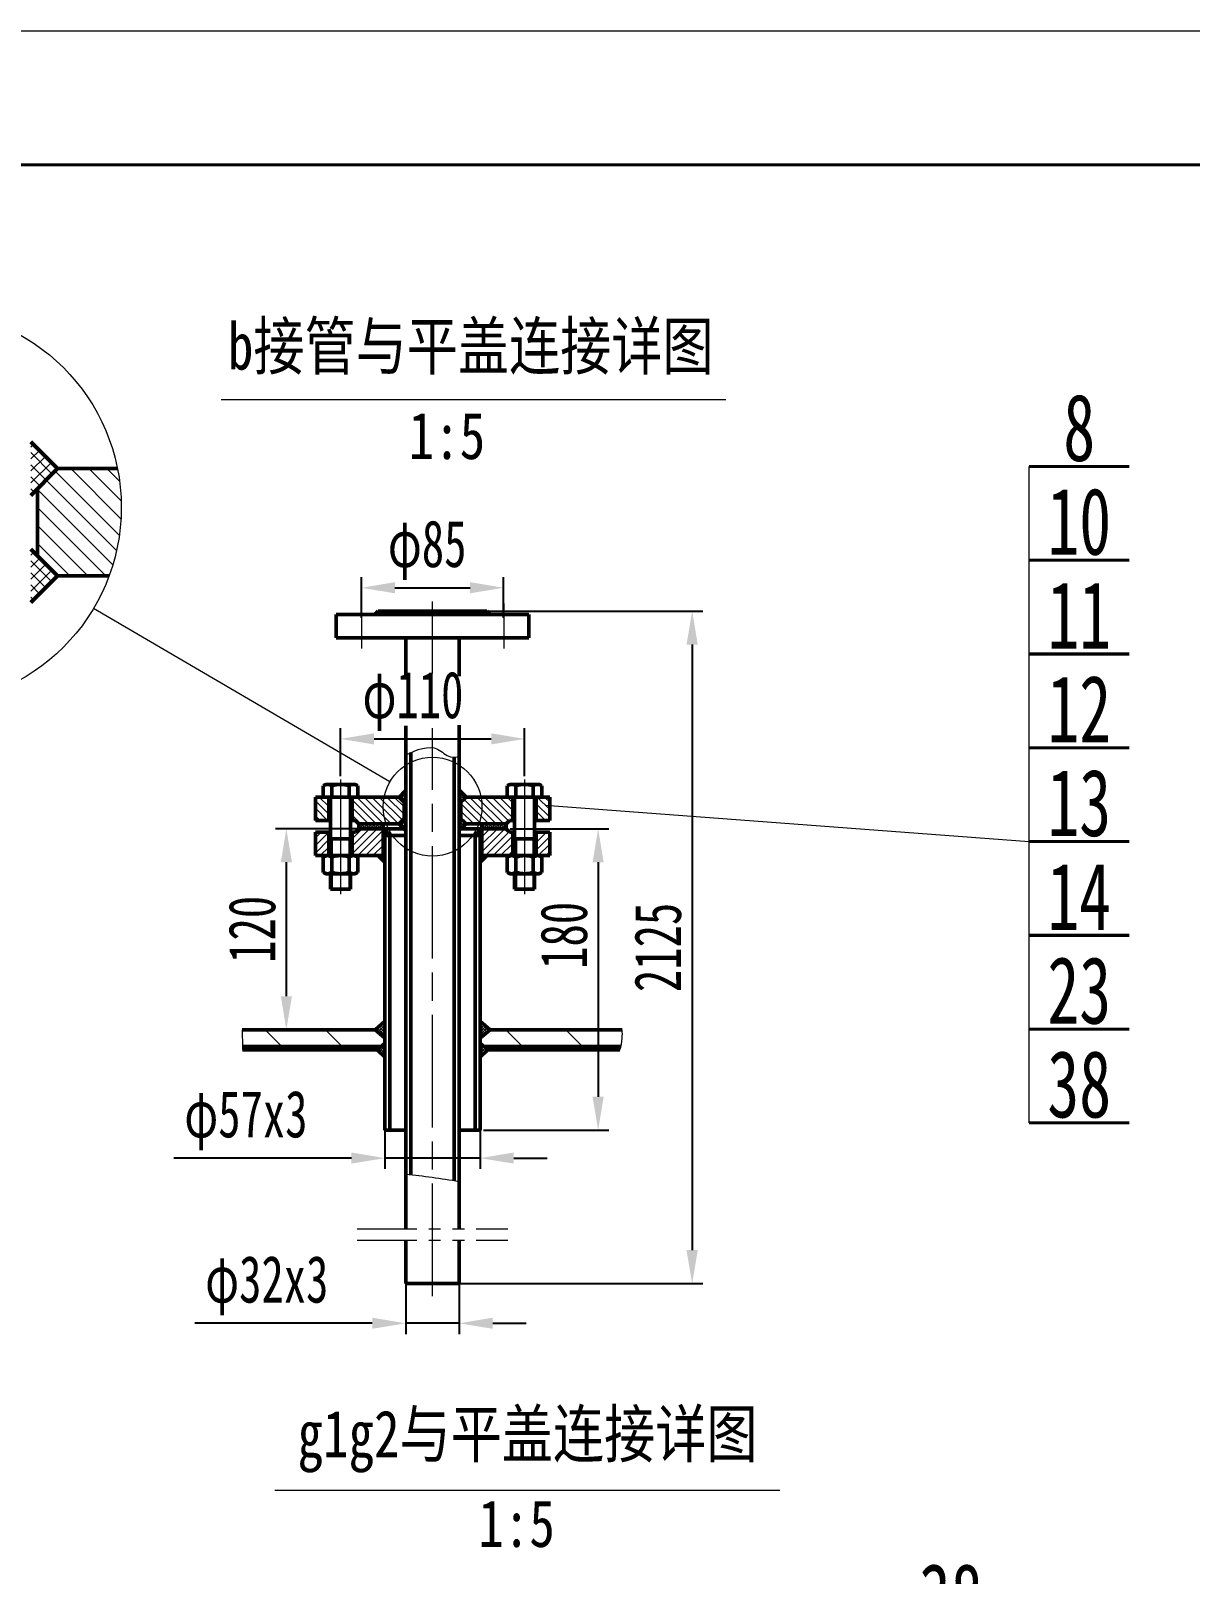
# Model space of a CAD drawing. Header units: millimetres. Extents: x 17368 to 100025, y -24769 to 12950.
# Drawn here: x 45600.6 to 45687.2, y -8836.5 to -8721.3 of the extents above; entities that cross this region are included whole.
import ezdxf
from ezdxf.enums import TextEntityAlignment as Align

# ---------------------------------------------------------------- set-up
doc = ezdxf.new("R2010")
doc.units = ezdxf.units.MM
doc.header["$LTSCALE"] = 2.8
for name, pattern in [('AM_ISO08W050', [18, 12, -1.5, 3, -1.5]), ('AM_ISO08W050x2', [9, 6, -0.75, 1.5, -0.75]), ('PHANTOM2', [31.75, 15.875, -3.175, 3.175, -3.175, 3.175, -3.175])]:
    doc.linetypes.add(name, pattern=pattern)
doc.layers.get('0').update_dxf_attribs({"lineweight": 50})
doc.layers.get('Defpoints').update_dxf_attribs({"lineweight": 50})
for name, color, linetype, lineweight in [('5', 5, 'Continuous', 40), ('9', 3, 'Continuous', 15), ('AM_0N', 7, 'Continuous', 50), ('AM_4N', 3, 'Continuous', 15), ('AM_7N', 4, 'AM_ISO08W050', 15), ('dim', 7, 'Continuous', 15), ('xi', 4, 'Continuous', 15), ('细实线', 5, 'Continuous', 15)]:
    doc.layers.add(name, color=color, linetype=linetype, lineweight=lineweight)
doc.styles.add('仿宋体', font='', dxfattribs={"width": 0.7, "height": 3.5})
doc.styles.add('文字', font='', dxfattribs={"height": 3.5})
doc.styles.get('仿宋体').set_extended_font_data('FangSong_GB2312')
doc.styles.get('文字').set_extended_font_data('FangSong_GB2312')
doc.dimstyles.new('ISO-25', dxfattribs={"dimtxt": 3.5, "dimasz": 2.5, "dimexe": 1.25, "dimexo": 0.625, "dimtad": 1, "dimdsep": 46, "dimtxsty": '仿宋体', "dimcen": 2.5, "dimadec": 0, "dimazin": 0, "dimtfac": 1, "dimtmove": 0, "dimatfit": 1, "dimfxl": 0, "dimarcsym": 0})

# ---------------------------------------------------------------- blocks, each defined once
blk = doc.blocks.new('*D1349')
at = {"layer": 'Defpoints', "color": 0, "lineweight": 15}
for p in [(45625.98, -8780.9), (45619.69, -8795.9), (45624.39, -8795.9)]:
    blk.add_point(p, dxfattribs=at)
at = {"layer": '细实线', "color": 0, "lineweight": -2}
for p, q in [((45625.35, -8780.9), (45618.89, -8780.9)), ((45619.69, -8783.4), (45619.69, -8793.4)), ((45623.76, -8795.9), (45618.89, -8795.9))]:
    blk.add_line(p, q, dxfattribs=at)
at = {"layer": '细实线', "color": 0, "lineweight": 15}
for points in [[(45619.28, -8783.4), (45620.11, -8783.4), (45619.69, -8780.9)], [(45619.28, -8793.4), (45620.11, -8793.4), (45619.69, -8795.9)]]:
    blk.add_solid(points, dxfattribs=at)
at = {"layer": '细实线', "color": 0, "lineweight": 15, "insert": (45617.14, -8788.4), "char_height": 3.5, "attachment_point": 5, "rotation": 90, "style": '仿宋体'}
blk.add_mtext('120', dxfattribs=at)
blk = doc.blocks.new('*D1350')
at = {"layer": 'Defpoints', "color": 0, "linetype": 'Continuous', "lineweight": 15}
for p in [(45635.92, -8762.91), (45625.3, -8765.77), (45635.92, -8765.77)]:
    blk.add_point(p, dxfattribs=at)
at = {"layer": '细实线', "color": 0, "linetype": 'Continuous', "lineweight": -2}
for p, q in [((45625.3, -8765.15), (45625.3, -8762.11)), ((45635.92, -8765.15), (45635.92, -8762.11)), ((45627.8, -8762.91), (45633.42, -8762.91))]:
    blk.add_line(p, q, dxfattribs=at)
at = {"layer": '细实线', "color": 0, "linetype": 'Continuous', "lineweight": 15}
for points in [[(45627.8, -8762.49), (45627.8, -8763.32), (45625.3, -8762.91)], [(45633.42, -8762.49), (45633.42, -8763.32), (45635.92, -8762.91)]]:
    blk.add_solid(points, dxfattribs=at)
at = {"layer": '细实线', "color": 0, "linetype": 'Continuous', "lineweight": 15, "insert": (45630.21, -8760.09), "char_height": 3.5, "attachment_point": 5, "style": '仿宋体'}
blk.add_mtext('φ85', dxfattribs=at)
blk = doc.blocks.new('*D1351')
at = {"layer": 'Defpoints', "color": 0, "lineweight": 15}
for p in [(45637.49, -8774.19), (45623.74, -8777.59), (45637.49, -8777.59)]:
    blk.add_point(p, dxfattribs=at)
at = {"layer": '细实线', "color": 0, "lineweight": -2}
for p, q in [((45623.74, -8776.96), (45623.74, -8773.39)), ((45626.24, -8774.19), (45634.99, -8774.19)), ((45637.49, -8776.96), (45637.49, -8773.39))]:
    blk.add_line(p, q, dxfattribs=at)
at = {"layer": '细实线', "color": 0, "lineweight": 15}
for points in [[(45626.24, -8773.77), (45626.24, -8774.6), (45623.74, -8774.19)], [(45634.99, -8773.77), (45634.99, -8774.6), (45637.49, -8774.19)]]:
    blk.add_solid(points, dxfattribs=at)
at = {"layer": '细实线', "color": 0, "lineweight": 15, "insert": (45629.15, -8771.37), "char_height": 3.5, "attachment_point": 5, "style": '仿宋体'}
blk.add_mtext('φ110', dxfattribs=at)
blk = doc.blocks.new('*D1352')
at = {"layer": 'Defpoints', "color": 0, "lineweight": 15}
for p in [(45635.8, -8780.9), (45633.8, -8803.4), (45642.98, -8803.4)]:
    blk.add_point(p, dxfattribs=at)
at = {"layer": '细实线', "color": 0, "lineweight": -2}
for p, q in [((45636.42, -8780.9), (45643.78, -8780.9)), ((45642.98, -8783.4), (45642.98, -8800.9)), ((45634.42, -8803.4), (45643.78, -8803.4))]:
    blk.add_line(p, q, dxfattribs=at)
at = {"layer": '细实线', "color": 0, "lineweight": 15}
for points in [[(45642.56, -8783.4), (45643.39, -8783.4), (45642.98, -8780.9)], [(45642.56, -8800.9), (45643.39, -8800.9), (45642.98, -8803.4)]]:
    blk.add_solid(points, dxfattribs=at)
at = {"layer": '细实线', "color": 0, "lineweight": 15, "insert": (45640.43, -8788.85), "char_height": 3.5, "attachment_point": 5, "rotation": 90, "style": '仿宋体'}
blk.add_mtext('180', dxfattribs=at)
blk = doc.blocks.new('*D1353')
at = {"layer": 'Defpoints', "color": 0, "lineweight": 15}
for p in [(45630.61, -8764.65), (45630.61, -8814.85), (45650, -8814.85)]:
    blk.add_point(p, dxfattribs=at)
at = {"layer": '细实线', "color": 0, "lineweight": -2}
for p, q in [((45631.24, -8764.65), (45650.8, -8764.65)), ((45650, -8767.15), (45650, -8812.35)), ((45631.24, -8814.85), (45650.8, -8814.85))]:
    blk.add_line(p, q, dxfattribs=at)
at = {"layer": '细实线', "color": 0, "lineweight": 15}
for points in [[(45649.58, -8767.15), (45650.42, -8767.15), (45650, -8764.65)], [(45649.58, -8812.35), (45650.42, -8812.35), (45650, -8814.85)]]:
    blk.add_solid(points, dxfattribs=at)
at = {"layer": '细实线', "color": 0, "lineweight": 15, "insert": (45647.45, -8789.75), "char_height": 3.5, "attachment_point": 5, "rotation": 90, "style": '仿宋体'}
blk.add_mtext('2125', dxfattribs=at)
blk = doc.blocks.new('*D1487')
at = {"layer": 'Defpoints', "color": 0, "lineweight": 15}
for p in [(45627.05, -8800.41), (45634.17, -8800.41), (45627.05, -8805.48)]:
    blk.add_point(p, dxfattribs=at)
at = {"layer": '细实线', "color": 0, "lineweight": -2}
for p, q in [((45627.05, -8801.04), (45627.05, -8806.28)), ((45634.17, -8801.04), (45634.17, -8806.28)), ((45624.55, -8805.48), (45611.28, -8805.48)), ((45634.17, -8805.48), (45627.05, -8805.48)), ((45636.67, -8805.48), (45639.17, -8805.48))]:
    blk.add_line(p, q, dxfattribs=at)
at = {"layer": '细实线', "color": 0, "lineweight": 15}
for points in [[(45624.55, -8805.06), (45624.55, -8805.89), (45627.05, -8805.48)], [(45636.67, -8805.06), (45636.67, -8805.89), (45634.17, -8805.48)]]:
    blk.add_solid(points, dxfattribs=at)
at = {"layer": '细实线', "color": 0, "lineweight": 15, "insert": (45616.67, -8802.66), "char_height": 3.5, "attachment_point": 5, "style": '仿宋体'}
blk.add_mtext('φ57x3', dxfattribs=at)
blk = doc.blocks.new('*D1488')
at = {"layer": 'Defpoints', "color": 0, "lineweight": 15}
for p in [(45628.61, -8813.22), (45632.61, -8813.22), (45628.61, -8817.81)]:
    blk.add_point(p, dxfattribs=at)
at = {"layer": '细实线', "color": 0, "lineweight": -2}
for p, q in [((45628.61, -8813.85), (45628.61, -8818.61)), ((45632.61, -8813.85), (45632.61, -8818.61)), ((45626.11, -8817.81), (45612.85, -8817.81)), ((45632.61, -8817.81), (45628.61, -8817.81)), ((45635.11, -8817.81), (45637.61, -8817.81))]:
    blk.add_line(p, q, dxfattribs=at)
at = {"layer": '细实线', "color": 0, "lineweight": 15}
for points in [[(45626.11, -8817.39), (45626.11, -8818.22), (45628.61, -8817.81)], [(45635.11, -8817.39), (45635.11, -8818.22), (45632.61, -8817.81)]]:
    blk.add_solid(points, dxfattribs=at)
at = {"layer": '细实线', "color": 0, "lineweight": 15, "insert": (45618.23, -8814.99), "char_height": 3.5, "attachment_point": 5, "style": '仿宋体'}
blk.add_mtext('φ32x3', dxfattribs=at)
blk = doc.blocks.new('A$C194C15C4')
at = {"layer": 'AM_0N', "extrusion": (0, 1, 0)}
for p, q in [((9, 0), (-9, 0)), ((9, -10.8), (-9, -10.8))]:
    blk.add_line(p, q, dxfattribs=at)
at = {"layer": 'AM_0N', "extrusion": (-0.5, 0.866025, 0)}
blk.add_line((-10.39, -0.81), (-9, 0), dxfattribs=at)
at = {"layer": 'AM_0N', "extrusion": (1, 0, 0)}
for p, q in [((-10.39, -0.81), (-10.39, -9.99)), ((-5.2, -0.81), (-5.2, -9.99)), ((5.2, -0.81), (5.2, -9.99)), ((10.39, -0.81), (10.39, -9.99))]:
    blk.add_line(p, q, dxfattribs=at)
at = {"layer": 'AM_0N', "extrusion": (0.5, 0.866025, 0)}
blk.add_line((10.39, -0.81), (9, 0), dxfattribs=at)
at = {"layer": 'AM_0N'}
for p, q in [((-10.39, -9.99), (-9, -10.8)), ((10.39, -9.99), (9, -10.8))]:
    blk.add_line(p, q, dxfattribs=at)
for centre, radius, start, end in [((-7.8, -4.6), 4.6, 55.56153, 115.56153), ((0, -17.17), 17.17, 72.38303, 107.61697), ((7.8, -4.6), 4.6, 64.43847, 124.43847), ((-7.8, -6.2), 4.6, 244.43847, 304.43847), ((0, 6.37), 17.17, 252.38303, 287.61697), ((7.8, -6.2), 4.6, 235.56153, 295.56153)]:
    blk.add_arc(centre, radius, start, end, dxfattribs=at)

msp = doc.modelspace()

# ---------------------------------------------------------------- hatches: boundary and pattern name
at = {"layer": '细实线', "lineweight": 13}
h = msp.add_hatch(dxfattribs=at)
h.set_pattern_fill('ANSI37', color=256, scale=0.2, style=0)
h.paths.add_polyline_path([(45584.60938, -8752.01546), (45582.60938, -8754.01546), (45584.60938, -8756.01546)])
h.paths.add_polyline_path([(45600.60938, -8752.01536), (45600.60938, -8756.01555), (45602.60948, -8754.01546)])
h.paths.add_polyline_path([(45600.60938, -8760.01543), (45600.60938, -8764.01561), (45602.60948, -8762.01552)])
h.paths.add_polyline_path([(45582.60938, -8762.01552), (45584.60938, -8764.01552), (45584.60938, -8760.01552)])
at = {"layer": '细实线', "lineweight": 15}
h = msp.add_hatch(dxfattribs=at)
h.set_pattern_fill('ANSI31', color=256, scale=0.3, angle=90, style=0)
h.paths.add_polyline_path([(45578.76681, -8762.01546), (45582.60945, -8762.01546), (45584.1094, -8760.5155), (45584.10939, -8755.51546), (45582.60938, -8754.01546), (45578.14118, -8754.01546, 0.049377957), (45577.85478, -8756.90845, 0.088591149)])
h.paths.add_polyline_path([(45602.60948, -8754.01546), (45601.10939, -8755.51555), (45601.1094, -8760.51544), (45602.60942, -8762.01546), (45606.45205, -8762.01546, 0.088591149), (45607.36408, -8756.90845, 0.04937797), (45607.07768, -8754.01546)])
h = msp.add_hatch(dxfattribs=at)
h.set_pattern_fill('ANSI31', color=256, scale=0.125, angle=90, style=0)
h.set_pattern_definition([(135, (37490.81867, -9090.3262), (-0.280633004, -0.280633004), [])])
h.paths.add_polyline_path([(45621.86008, -8780.27495), (45622.86008, -8780.27495), (45622.86008, -8778.52495), (45621.86008, -8778.52495)])
h.paths.add_polyline_path([(45624.61008, -8778.52495), (45624.61008, -8780.27495), (45624.86008, -8780.27495), (45625.11008, -8780.52495), (45628.11009, -8780.52495), (45628.48508, -8780.14996), (45628.48507, -8778.89995), (45628.11007, -8778.52495)])
h.paths.add_polyline_path([(45633.1101, -8778.52495), (45632.73507, -8778.89998), (45632.73508, -8780.14995), (45633.11008, -8780.52495), (45636.11008, -8780.52495), (45636.36008, -8780.27495), (45636.61008, -8780.27495), (45636.61008, -8778.52495)])
h.paths.add_polyline_path([(45638.36008, -8780.27495), (45639.36008, -8780.27495), (45639.36008, -8778.52495), (45638.36008, -8778.52495)])
at = {"layer": '细实线', "lineweight": 13}
h = msp.add_hatch(dxfattribs=at)
h.set_pattern_fill('ANSI37', color=256, scale=0.05, style=0)
h.paths.add_polyline_path([(45628.11007, -8778.52495), (45628.61007, -8779.02495), (45628.61007, -8778.02495)])
h.paths.add_polyline_path([(45633.1101, -8778.52495), (45632.61007, -8778.02493), (45632.61007, -8779.02498)])
h.paths.add_polyline_path([(45632.61007, -8781.02499), (45633.1101, -8780.52497), (45632.61007, -8780.02495)])
h.paths.add_polyline_path([(45628.61007, -8780.02497), (45628.11007, -8780.52497), (45628.61007, -8781.02497)])
h.paths.add_polyline_path([(45626.92258, -8780.89998), (45626.92258, -8781.39997), (45627.42257, -8781.39997)])
h.paths.add_polyline_path([(45627.04757, -8783.39999), (45627.04757, -8782.89998), (45626.54757, -8782.89998)])
h.paths.add_polyline_path([(45634.17257, -8783.40001), (45634.6726, -8782.89998), (45634.17257, -8782.89998)])
h.paths.add_polyline_path([(45634.29757, -8780.9), (45633.7976, -8781.39997), (45634.29757, -8781.39997)])
at = {"layer": '细实线', "linetype": 'Continuous', "lineweight": 15}
h = msp.add_hatch(dxfattribs=at)
h.set_pattern_fill('ANSI31', color=5, scale=0.125, style=0)
h.set_pattern_definition([(45, (37498.31105, -9117.5657), (-0.280633004, 0.280633004), [])])
h.paths.add_polyline_path([(45624.61008, -8782.89998), (45626.92258, -8782.89998), (45626.92258, -8780.89998), (45625.11008, -8780.89998), (45624.86008, -8781.14998), (45624.61008, -8781.14998)])
h.paths.add_polyline_path([(45621.86008, -8782.89998), (45622.86008, -8782.89998), (45622.86008, -8781.14998), (45621.86008, -8781.14998)])
h.paths.add_polyline_path([(45634.29758, -8782.89998), (45636.61008, -8782.89998), (45636.61008, -8781.14998), (45636.36008, -8781.14998), (45636.11008, -8780.89998), (45634.29758, -8780.89998)])
h.paths.add_polyline_path([(45638.36008, -8782.89998), (45639.36008, -8782.89998), (45639.36008, -8781.14998), (45638.36008, -8781.14998)])
h = msp.add_hatch(dxfattribs=at)
h.set_pattern_fill('ANSI37', color=5, scale=0.0625, style=0)
h.set_pattern_definition([(45, (37490.81867, -9090.32622), (-0.140316502, 0.140316502), []), (135, (37490.81867, -9090.32622), (-0.140316502, -0.140316502), [])])
h.paths.add_polyline_path([(45625.11008, -8780.52495), (45625.11008, -8780.89998), (45626.92257, -8780.89998), (45626.92257, -8780.89998), (45626.92257, -8780.89997), (45626.92257, -8780.52495)])
h.paths.add_polyline_path([(45636.11008, -8780.89998), (45636.11008, -8780.52495), (45634.29757, -8780.52495), (45634.29757, -8780.89998)])
at = {"layer": '细实线', "lineweight": 15}
h = msp.add_hatch(dxfattribs=at)
h.set_pattern_fill('ANSI31', color=256, angle=90, style=0)
h.set_pattern_definition([(135, (-21114.7408, -4920.3527), (-2.24506403, -2.24506403), [])])
edge = h.paths.add_edge_path()
edge.add_line((45626.76553, -8797.14997), (45627.04757, -8796.90437))
edge.add_line((45627.04757, -8796.90437), (45627.04757, -8796.52648))
edge.add_line((45627.04757, -8796.52648), (45626.31409, -8795.89997))
edge.add_line((45626.31409, -8795.89997), (45616.39188, -8795.89997))
edge.add_spline(control_points=[(45616.39188, -8795.89997), (45616.39942, -8796.31597), (45616.40696, -8796.73197), (45616.41952, -8797.14997)], knot_values=[0, 0, 0, 0, 1.28865711, 1.28865711, 1.28865711, 1.28865711], degree=3, periodic=0)
edge.add_line((45616.41952, -8797.14997), (45626.76553, -8797.14997))
edge = h.paths.add_edge_path()
edge.add_spline(control_points=[(45644.6797, -8797.14997), (45644.73, -8796.94567), (45644.79785, -8796.53775), (45644.78459, -8796.1099), (45644.77808, -8795.89997)], knot_values=[42.614376599, 42.614376599, 42.614376599, 42.614376599, 43.26314921, 43.88814921, 43.88814921, 43.88814921, 43.88814921], degree=3, periodic=0)
edge.add_line((45644.77808, -8795.89997), (45634.90607, -8795.89997))
edge.add_line((45634.90607, -8795.89997), (45634.17257, -8796.5265))
edge.add_line((45634.17257, -8796.5265), (45634.17257, -8796.90434))
edge.add_line((45634.17257, -8796.90434), (45634.45464, -8797.14997))
edge.add_line((45634.45464, -8797.14997), (45644.6797, -8797.14997))
at = {"layer": '细实线', "lineweight": 13}
h = msp.add_hatch(dxfattribs=at)
h.set_pattern_fill('ANSI37', color=256, scale=0.05, style=0)
h.paths.add_polyline_path([(45627.04757, -8795.26573), (45626.31409, -8795.89997), (45627.04757, -8796.52648)])
h.paths.add_polyline_path([(45627.04757, -8796.90437), (45626.47843, -8797.39997), (45627.04757, -8797.93772)])
h.paths.add_polyline_path([(45634.90607, -8795.89997), (45634.17257, -8795.26571), (45634.17257, -8796.5265)])
h.paths.add_polyline_path([(45634.17257, -8796.90434), (45634.17257, -8797.93775), (45634.74173, -8797.39997)])

# ---------------------------------------------------------------- linework, layer by layer
for p, q in [((45616.39188, -8795.89997), (45626.31409, -8795.89997)), ((45634.90607, -8795.89997), (45644.77808, -8795.89997)), ((45616.41952, -8797.14997), (45626.76553, -8797.14997)), ((45634.45464, -8797.14997), (45644.6797, -8797.14997)), ((45616.42766, -8797.39997), (45626.47843, -8797.39997)), ((45634.74173, -8797.39997), (45644.61016, -8797.39997))]:
    msp.add_line(p, q)
at = {"layer": '5', "color": 7}
msp.add_line((45326.9977, -8731.338), (45885.9977, -8731.338), dxfattribs=at)
at = {"layer": '9', "color": 7}
msp.add_line((45301.9977, -8721.338), (45895.9977, -8721.338), dxfattribs=at)
at = {"layer": 'AM_0N'}
for p, q in [((45622.4357, -8777.68813), (45622.61008, -8777.58745)), ((45625.03445, -8777.68813), (45624.86008, -8777.58745)), ((45636.18572, -8777.68814), (45636.36009, -8777.58747)), ((45638.78447, -8777.68815), (45638.61009, -8777.58747)), ((45636.18571, -8784.14932), (45636.36008, -8784.25)), ((45638.78446, -8784.14933), (45638.61008, -8784.25))]:
    msp.add_line(p, q, dxfattribs=at)
at = {"layer": 'AM_0N', "extrusion": (1, 0, 0)}
for p, q in [((45622.4357, -8777.68813), (45622.4357, -8778.52495)), ((45623.08522, -8777.68813), (45623.08522, -8778.52495)), ((45624.38493, -8777.68813), (45624.38493, -8778.52495)), ((45625.03445, -8777.68813), (45625.03445, -8778.52495)), ((45622.98508, -8778.52495), (45622.98508, -8782.0562)), ((45624.48508, -8778.52495), (45624.48508, -8782.0562)), ((45622.98508, -8781.64995), (45622.98508, -8781.4312)), ((45622.98508, -8781.64995), (45622.98508, -8782.89998)), ((45624.48508, -8781.64995), (45624.48508, -8781.4312)), ((45624.48508, -8781.64995), (45624.48508, -8782.89998)), ((45622.98508, -8784.24998), (45622.98508, -8785.39995)), ((45624.48508, -8784.24998), (45624.48508, -8785.39995))]:
    msp.add_line(p, q, dxfattribs=at)
at = {"layer": 'AM_0N', "extrusion": (0, 1, 0)}
for p, q in [((45624.86008, -8777.58745), (45622.61008, -8777.58745)), ((45622.4357, -8778.52495), (45622.98508, -8778.52495)), ((45624.48508, -8778.52495), (45622.98508, -8778.52495)), ((45622.98508, -8778.52495), (45624.48508, -8778.52495)), ((45624.48508, -8778.52495), (45625.03445, -8778.52495)), ((45622.98508, -8781.64995), (45624.48508, -8781.64995)), ((45623.11927, -8785.39995), (45622.98508, -8785.39995)), ((45622.98508, -8785.39995), (45624.48508, -8785.39995)), ((45623.11927, -8785.39995), (45624.35088, -8785.39995)), ((45624.48508, -8785.39995), (45624.35088, -8785.39995))]:
    msp.add_line(p, q, dxfattribs=at)
at = {"layer": 'AM_0N', "extrusion": (-1, 2.17352e-06, 0)}
for p, q in [((45636.18572, -8777.68814), (45636.18572, -8778.52497)), ((45636.83524, -8777.68814), (45636.83524, -8778.52497)), ((45638.13495, -8777.68814), (45638.13495, -8778.52497)), ((45638.78447, -8777.68815), (45638.78447, -8778.52497)), ((45636.73509, -8778.52497), (45636.73508, -8782.05622)), ((45638.23509, -8778.52497), (45638.23508, -8782.05622)), ((45636.73509, -8781.64997), (45636.73508, -8782.9)), ((45636.73509, -8781.64997), (45636.73509, -8781.43122)), ((45638.23509, -8781.64997), (45638.23508, -8782.9)), ((45638.23509, -8781.64997), (45638.23509, -8781.43122)), ((45636.18571, -8783.00067), (45636.18571, -8784.14932)), ((45636.8354, -8783.00067), (45636.83539, -8784.14932)), ((45638.13477, -8783.00067), (45638.13477, -8784.14932)), ((45638.78446, -8783.00068), (45638.78446, -8784.14933)), ((45636.73508, -8784.25), (45636.73508, -8785.39997)), ((45638.23508, -8784.25), (45638.23508, -8785.39997))]:
    msp.add_line(p, q, dxfattribs=at)
at = {"layer": 'AM_0N', "extrusion": (2.17352e-06, 1, 0)}
for p, q in [((45636.36009, -8777.58747), (45638.61009, -8777.58747)), ((45636.73509, -8778.52497), (45636.18572, -8778.52497)), ((45636.73509, -8778.52497), (45638.23509, -8778.52497)), ((45638.23509, -8778.52497), (45636.73509, -8778.52497)), ((45638.78447, -8778.52497), (45638.23509, -8778.52497)), ((45638.23509, -8781.64997), (45636.73509, -8781.64997)), ((45636.36008, -8782.9), (45638.61008, -8782.9)), ((45636.36008, -8784.25), (45638.61008, -8784.25)), ((45636.73508, -8785.39997), (45636.86927, -8785.39997)), ((45638.23508, -8785.39997), (45636.73508, -8785.39997)), ((45638.10089, -8785.39997), (45636.86927, -8785.39997)), ((45638.10089, -8785.39997), (45638.23508, -8785.39997))]:
    msp.add_line(p, q, dxfattribs=at)
at = {"layer": 'AM_0N', "extrusion": (-0.499998, 0.866026, 0)}
msp.add_line((45636.18571, -8783.00067), (45636.36008, -8782.9), dxfattribs=at)
at = {"layer": 'AM_0N', "extrusion": (0.500002, 0.866024, 0)}
msp.add_line((45638.78446, -8783.00068), (45638.61008, -8782.9), dxfattribs=at)
at = {"layer": 'AM_0N'}
for centre, radius, start, end in [((45622.76046, -8778.1616), 0.57414, 55.5531276, 115.5531276), ((45623.73508, -8779.73519), 2.14773, 72.387526, 107.612474), ((45624.70969, -8778.1616), 0.57414, 64.4468724, 124.4468724), ((45636.51048, -8778.16161), 0.57414, 55.5530031, 115.5530031), ((45637.48509, -8779.7352), 2.14773, 72.3874015, 107.6123495), ((45638.45971, -8778.16161), 0.57414, 64.4467478, 124.4467478), ((45636.51055, -8783.47441), 0.57442, 55.5614061, 115.5614061), ((45637.48508, -8785.04665), 2.14665, 72.3829066, 107.6168443), ((45638.45961, -8783.47442), 0.57442, 64.4383449, 124.4383449), ((45636.51055, -8783.67558), 0.57442, 244.4383449, 304.4383449), ((45637.48508, -8782.10335), 2.14665, 252.3829066, 287.6168443), ((45638.45961, -8783.67558), 0.57442, 235.5614061, 295.5614061)]:
    msp.add_arc(centre, radius, start, end, dxfattribs=at)
at = {"layer": 'AM_4N', "lineweight": 15}
for p, q in [((45623.11927, -8781.64995), (45622.98508, -8781.4312)), ((45624.35088, -8781.64995), (45624.48508, -8781.4312)), ((45636.86928, -8781.64997), (45636.73509, -8781.43122)), ((45638.10089, -8781.64997), (45638.23509, -8781.43122))]:
    msp.add_line(p, q, dxfattribs=at)
at = {"layer": 'AM_4N', "lineweight": 15, "extrusion": (1, 0, 0)}
for p, q in [((45623.11927, -8781.64995), (45623.11927, -8782.89998)), ((45624.35088, -8781.64995), (45624.35088, -8782.89998)), ((45623.11927, -8784.24998), (45623.11927, -8785.39995)), ((45624.35088, -8784.24998), (45624.35088, -8785.39995))]:
    msp.add_line(p, q, dxfattribs=at)
at = {"layer": 'AM_4N', "lineweight": 15, "extrusion": (-1, 2.17352e-06, 0)}
for p, q in [((45636.86928, -8781.64997), (45636.86928, -8782.9)), ((45638.10089, -8781.64997), (45638.10089, -8782.9)), ((45636.86927, -8784.25), (45636.86927, -8785.39997)), ((45638.10089, -8784.25), (45638.10089, -8785.39997))]:
    msp.add_line(p, q, dxfattribs=at)
at = {"layer": 'AM_7N', "linetype": 'AM_ISO08W050x2', "lineweight": 15}
msp.add_line((45630.61008, -8769.30252), (45630.61008, -8763.92492), dxfattribs=at)
at = {"layer": 'AM_7N', "linetype": 'AM_ISO08W050x2', "lineweight": 15, "ltscale": 0.2}
for p, q in [((45625.29758, -8764.08747), (45625.29757, -8767.46247)), ((45635.92258, -8764.08747), (45635.92257, -8767.46247))]:
    msp.add_line(p, q, dxfattribs=at)
at = {"layer": 'AM_7N', "linetype": 'AM_ISO08W050x2', "lineweight": 15, "ltscale": 0.5}
msp.add_line((45630.61008, -8815.78223), (45630.61008, -8773.38642), dxfattribs=at)
at = {"layer": 'AM_7N', "linetype": 'AM_ISO08W050x2', "lineweight": 15, "extrusion": (1, 0, 0)}
msp.add_line((45623.73508, -8777.21245), (45623.73508, -8785.78124), dxfattribs=at)
at = {"layer": 'AM_7N', "linetype": 'AM_ISO08W050x2', "lineweight": 15, "extrusion": (-1, 2.17352e-06, 0)}
msp.add_line((45637.4851, -8777.21247), (45637.48508, -8785.78126), dxfattribs=at)
at = {"layer": 'AM_7N', "linetype": 'PHANTOM2', "lineweight": 15, "ltscale": 0.1}
for p, q in [((45624.98808, -8810.76243), (45636.23208, -8810.76243)), ((45624.98808, -8811.59653), (45636.23208, -8811.59653))]:
    msp.add_line(p, q, dxfattribs=at)
at = {"layer": 'dim', "const_width": 0.225}
for points in [[(45682.65988, -8753.85043), (45675.15988, -8753.85043)], [(45682.65988, -8760.85043), (45675.15988, -8760.85043)], [(45682.65988, -8767.85043), (45675.15988, -8767.85043)], [(45682.65988, -8774.85043), (45675.15988, -8774.85043)], [(45682.65988, -8781.85043), (45675.15988, -8781.85043)], [(45682.65988, -8788.85043), (45675.15988, -8788.85043)], [(45682.65988, -8795.85043), (45675.15988, -8795.85043)], [(45682.65988, -8802.85043), (45675.15988, -8802.85043)]]:
    msp.add_lwpolyline(points, dxfattribs=at)
at = {"layer": '细实线'}
for p, q in [((45614.81412, -8748.85068), (45652.51992, -8748.85068)), ((45627.42527, -8777.38723), (45605.28948, -8764.45271)), ((45618.8306, -8830.26029), (45656.5364, -8830.26029))]:
    msp.add_line(p, q, dxfattribs=at)
at = {"layer": '细实线', "color": 7, "linetype": 'Continuous', "lineweight": 50}
for p, q in [((45602.60948, -8754.01546), (45600.60948, -8752.01546)), ((45602.60948, -8754.01546), (45600.60948, -8756.01546)), ((45607.07768, -8754.01546), (45602.60948, -8754.01546)), ((45601.1094, -8760.51544), (45601.10939, -8755.51555)), ((45602.60948, -8762.01552), (45600.60948, -8760.01552)), ((45602.60948, -8762.01552), (45600.60948, -8764.01552)), ((45606.45205, -8762.01546), (45602.60942, -8762.01546)), ((45623.42258, -8764.89997), (45623.42258, -8766.64997)), ((45623.42258, -8764.89997), (45630.61008, -8764.89997)), ((45626.54758, -8764.64997), (45626.29758, -8764.89997)), ((45634.67258, -8764.64997), (45626.54758, -8764.64997)), ((45637.79758, -8764.89997), (45630.61008, -8764.89997)), ((45634.67258, -8764.64997), (45634.92258, -8764.89997)), ((45637.79758, -8764.89997), (45637.79758, -8766.64997)), ((45637.79758, -8766.64997), (45623.42258, -8766.64997)), ((45628.61007, -8766.64997), (45628.61007, -8769.46472)), ((45632.61007, -8766.64997), (45632.61007, -8769.49552)), ((45628.61007, -8773.20212), (45628.61007, -8810.76243)), ((45632.61007, -8773.17182), (45632.61007, -8810.76243)), ((45628.98507, -8775.21414), (45628.98507, -8806.70533)), ((45632.23507, -8775.54638), (45632.23507, -8807.15036)), ((45621.86008, -8780.27495), (45621.86008, -8778.52495)), ((45628.11007, -8778.52495), (45621.86008, -8778.52495)), ((45622.86008, -8780.27495), (45622.86008, -8778.52495)), ((45624.61008, -8780.27495), (45624.61008, -8778.52495)), ((45628.11007, -8778.52495), (45628.61007, -8778.02495)), ((45628.11007, -8778.52495), (45628.61007, -8779.02495)), ((45628.48508, -8780.14996), (45628.48507, -8778.89995)), ((45633.1101, -8778.52495), (45632.6101, -8778.02495)), ((45633.1101, -8778.52495), (45632.6101, -8779.02495)), ((45632.73508, -8780.14995), (45632.73507, -8778.89998)), ((45639.36008, -8778.52495), (45633.1101, -8778.52495)), ((45636.61008, -8780.27495), (45636.61008, -8778.52495)), ((45638.36008, -8780.27495), (45638.36008, -8778.52495)), ((45639.36008, -8780.27495), (45639.36008, -8778.52495)), ((45628.11007, -8780.52497), (45628.61007, -8780.02497)), ((45633.1101, -8780.52497), (45632.6101, -8780.02497)), ((45621.86008, -8780.27495), (45622.98508, -8780.27495)), ((45621.86008, -8781.14998), (45621.86008, -8782.89998)), ((45621.86008, -8781.14998), (45622.98508, -8781.14998)), ((45622.86008, -8781.14998), (45622.86008, -8782.89998)), ((45624.48508, -8780.27495), (45624.86008, -8780.27495)), ((45624.48508, -8781.14998), (45624.86008, -8781.14998)), ((45624.61008, -8781.14998), (45624.61008, -8782.89998)), ((45625.11008, -8780.52495), (45624.86008, -8780.27495)), ((45625.11008, -8780.89998), (45624.86008, -8781.14998)), ((45625.11008, -8780.52495), (45625.11008, -8780.89998)), ((45628.11009, -8780.52495), (45625.11008, -8780.52495)), ((45628.48509, -8780.89998), (45625.11008, -8780.89998)), ((45626.92257, -8780.89997), (45626.92256, -8782.89998)), ((45626.92257, -8780.89997), (45626.92257, -8780.52497)), ((45626.92257, -8780.89997), (45627.42257, -8781.39997)), ((45626.92258, -8780.89998), (45626.92258, -8782.89998)), ((45628.11007, -8780.52497), (45628.61007, -8781.02497)), ((45633.1101, -8780.52497), (45632.6101, -8781.02497)), ((45636.11008, -8780.89998), (45632.73508, -8780.89998)), ((45636.11008, -8780.52495), (45633.11008, -8780.52495)), ((45634.2976, -8780.89997), (45633.7976, -8781.39997)), ((45634.29757, -8780.89997), (45634.29756, -8782.89998)), ((45634.29757, -8780.52497), (45634.29757, -8780.89997)), ((45634.29758, -8780.89998), (45634.29758, -8782.89998)), ((45636.11008, -8780.52495), (45636.36008, -8780.27495)), ((45636.11008, -8780.52495), (45636.11008, -8780.89998)), ((45636.11008, -8780.89998), (45636.36008, -8781.14998)), ((45636.73509, -8780.27495), (45636.36008, -8780.27495)), ((45636.73509, -8781.14998), (45636.36008, -8781.14998)), ((45636.61008, -8781.14998), (45636.61008, -8782.89998)), ((45639.36008, -8780.27495), (45638.23509, -8780.27495)), ((45639.36008, -8781.14998), (45638.23509, -8781.14998)), ((45638.36008, -8781.14998), (45638.36008, -8782.89998)), ((45639.36008, -8781.14998), (45639.36008, -8782.89998)), ((45628.61007, -8781.39998), (45626.92257, -8781.39997)), ((45627.04757, -8781.39997), (45627.04757, -8803.39997)), ((45627.42257, -8781.39997), (45627.42257, -8803.39997)), ((45632.6101, -8781.39998), (45634.2976, -8781.39997)), ((45633.79757, -8781.39997), (45633.79757, -8803.39997)), ((45634.17257, -8781.39997), (45634.17257, -8803.39997)), ((45627.04757, -8782.89998), (45621.86008, -8782.89998)), ((45626.54757, -8782.89998), (45627.04757, -8783.39998)), ((45639.36008, -8782.89998), (45634.17257, -8782.89998)), ((45634.6726, -8782.89998), (45634.1726, -8783.39998)), ((45627.04757, -8795.26573), (45626.31409, -8795.89997)), ((45626.31409, -8795.89997), (45627.04757, -8796.52648)), ((45634.1726, -8795.26573), (45634.90607, -8795.89997)), ((45634.90607, -8795.89997), (45634.1726, -8796.52648)), ((45627.04758, -8796.90436), (45626.47843, -8797.39997)), ((45634.17259, -8796.90436), (45634.74173, -8797.39997)), ((45626.47843, -8797.39997), (45627.04758, -8797.93773)), ((45634.74173, -8797.39997), (45634.17259, -8797.93773)), ((45627.04757, -8803.39997), (45628.61007, -8803.39997)), ((45632.61007, -8803.39997), (45634.17257, -8803.39997)), ((45628.61007, -8811.59653), (45628.61007, -8814.84697)), ((45632.61007, -8811.59653), (45632.61007, -8814.84697)), ((45632.61007, -8814.84697), (45628.61007, -8814.84697))]:
    msp.add_line(p, q, dxfattribs=at)
at = {"layer": '细实线', "lineweight": 15}
for p, q in [((45675.15988, -8802.85043), (45675.15988, -8753.85043)), ((45639.03027, -8779.13655), (45675.15988, -8781.85043))]:
    msp.add_line(p, q, dxfattribs=at)
at = {"layer": '细实线'}
for centre, radius in [((45592.60943, -8756.90845), 14.75465), ((45630.61008, -8779.2482), 3.68866)]:
    msp.add_circle(centre, radius, dxfattribs=at)
at = {"layer": '细实线', "lineweight": 15}
msp.add_spline([(45628.61007, -8775.38212), (45630.99212, -8774.9621), (45631.95216, -8775.51638), (45632.61007, -8775.51638)], degree=3, dxfattribs=at)
for points in [[(45616.39188, -8795.89997), (45616.40093, -8796.39882), (45616.40997, -8796.89767), (45616.42766, -8797.39997)], [(45628.61007, -8806.66854), (45629.93112, -8806.78757), (45631.22296, -8807.02093), (45632.61007, -8807.20036)]]:
    msp.add_open_spline(points, degree=3, dxfattribs=at)
msp.add_open_spline([(45644.61016, -8797.39997), (45644.69807, -8797.11539), (45644.80063, -8796.62722), (45644.78459, -8796.1099), (45644.77808, -8795.89997)], degree=3, knots=[42.348020388, 42.348020388, 42.348020388, 42.348020388, 43.26314921, 43.88814921, 43.88814921, 43.88814921, 43.88814921], dxfattribs=at)

# ---------------------------------------------------------------- block references
at = {"layer": '细实线', "xscale": 0.125, "yscale": 0.125, "zscale": 0.125}
msp.add_blockref('A$C194C15C4', (45623.73508, -8782.89998), dxfattribs=at)

# ---------------------------------------------------------------- texts
at = {"layer": 'dim', "style": '仿宋体', "width": 0.7}
for s, p in [('8', (45678.90988, -8753.44415)), ('10', (45678.90988, -8760.44415)), ('11', (45678.90988, -8767.44415)), ('12', (45678.90988, -8774.44415)), ('13', (45678.90988, -8781.44415)), ('14', (45678.90988, -8788.44415)), ('23', (45678.90988, -8795.44415)), ('38', (45678.90988, -8802.44415)), ('38', (45669.31277, -8840.73919))]:
    msp.add_text(s, height=5, dxfattribs=at).set_placement(p, align=Align.CENTER)
at = {"layer": 'xi', "color": 7, "style": '文字', "width": 0.8}
for s, p in [('b接管与平盖连接详图', (45615.32479, -8746.61151)), ('1:5', (45628.83088, -8753.3006)), ('g1g2与平盖连接详图', (45620.5273, -8827.81199)), ('1:5', (45634.0334, -8834.50108))]:
    msp.add_text(s, height=3.5, dxfattribs=at).set_placement(p)

# ---------------------------------------------------------------- dimensions: what is measured, and where the dimension line sits
at = {"layer": '细实线', "color": 5, "linetype": 'Continuous', "lineweight": 15}
dim = msp.add_linear_dim(base=(45635.92258, -8762.90571), p1=(45625.29758, -8765.77497), p2=(45635.92258, -8765.77497), text='φ85', dimstyle='ISO-25', override={"dimexe": 0.8, "dimgap": 0.8}, dxfattribs=at)
dim.commit()
dim.dimension.update_dxf_attribs({"geometry": '*D1350', "text_midpoint": (45630.20994, -8762.90571), "dimtype": 160})
at = {"layer": '细实线', "lineweight": 15}
for base, p1, p2, text, picture, middle in [((45649.99867, -8814.84697), (45630.61008, -8764.64997), (45630.61008, -8814.84697), '2125', '*D1353', (45647.44867, -8789.74847)), ((45619.69368, -8795.89997), (45625.97687, -8780.89997), (45624.38658, -8795.89997), '120', '*D1349', (45617.14368, -8788.39997))]:
    dim = msp.add_linear_dim(base=base, p1=p1, p2=p2, angle=90, text=text, dimstyle='ISO-25', override={"dimexe": 0.8, "dimgap": 0.8}, dxfattribs=at)
    dim.commit()
    dim.dimension.update_dxf_attribs({"geometry": picture, "text_midpoint": middle})
dim = msp.add_linear_dim(base=(45637.48509, -8774.18642), p1=(45623.73508, -8777.58745), p2=(45637.48509, -8777.58748), text='φ110', dimstyle='ISO-25', override={"dimexe": 0.8, "dimgap": 0.8}, dxfattribs=at)
dim.commit()
dim.dimension.update_dxf_attribs({"geometry": '*D1351', "text_midpoint": (45629.15248, -8774.18642), "dimtype": 160})
dim = msp.add_linear_dim(base=(45642.97738, -8803.39997), p1=(45635.79901, -8780.89998), p2=(45633.79757, -8803.39997), angle=90, text='180', dimstyle='ISO-25', override={"dimexe": 0.8, "dimgap": 0.8}, dxfattribs=at)
dim.commit()
dim.dimension.update_dxf_attribs({"geometry": '*D1352', "text_midpoint": (45642.97738, -8788.8488), "dimtype": 160})
for base, p1, p2, text, picture, middle in [((45627.04757, -8805.47743), (45634.17257, -8800.41403), (45627.04757, -8800.41403), 'φ57x3', '*D1487', (45616.66541, -8802.66256)), ((45628.61007, -8817.80703), (45632.61007, -8813.22175), (45628.61007, -8813.22175), 'φ32x3', '*D1488', (45618.22791, -8814.99216))]:
    dim = msp.add_linear_dim(base=base, p1=p1, p2=p2, text=text, dimstyle='ISO-25', override={"dimexe": 0.8, "dimgap": 0.8}, dxfattribs=at)
    dim.commit()
    dim.dimension.update_dxf_attribs({"geometry": picture, "text_midpoint": middle})

doc.saveas('drawing.dxf')
